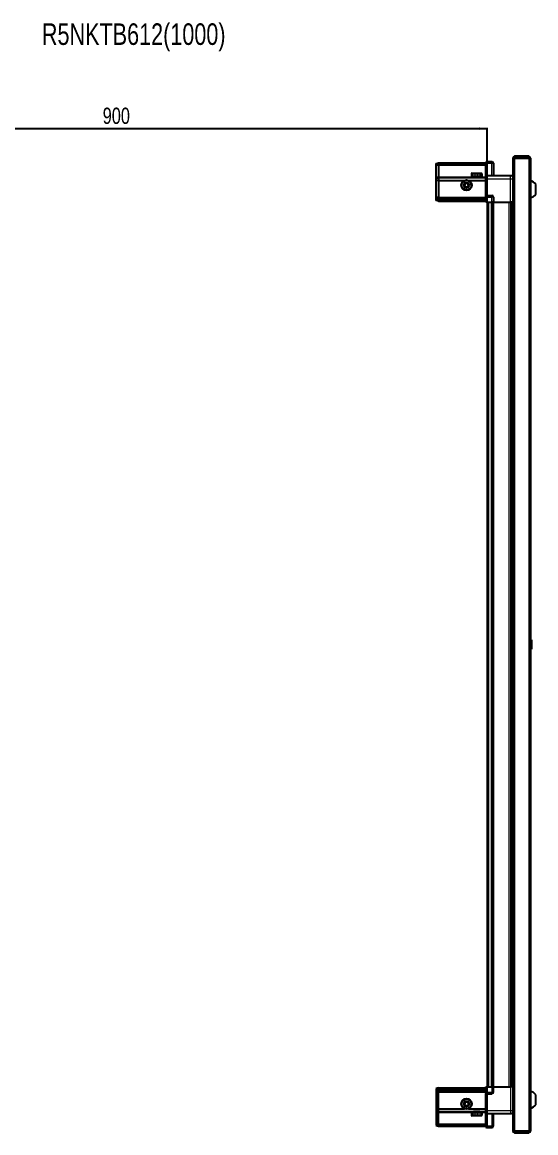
# Model space of a CAD drawing. Header units: millimetres. Extents: x 877 to 3513, y -624 to 1912.
# Drawn here: x 2091 to 2722, y 549 to 1912 of the extents above; entities that cross this region are included whole.
import ezdxf

# ---------------------------------------------------------------- set-up
doc = ezdxf.new("R2010")
doc.units = ezdxf.units.MM
doc.layers.add('FORMAT', color=7, linetype='Continuous')
doc.styles.add('SLDTEXTSTYLE0', font='TXT', dxfattribs={"width": 0.75})
doc.dimstyles.new('SLDDIMSTYLE0', dxfattribs={"dimtxt": 20, "dimasz": 10, "dimexe": 0, "dimexo": 0.0625, "dimgap": 5, "dimtad": 2, "dimdec": 1, "dimrnd": 1e-09, "dimzin": 12, "dimdsep": 46, "dimtxsty": 'SLDTEXTSTYLE0', "dimsah": 1, "dimcen": 0.09, "dimadec": 0, "dimazin": 3, "dimtfac": 1, "dimtofl": 0, "dimtmove": 0, "dimatfit": 3, "dimfxl": 0, "dimfrac": 2, "dimtolj": 1, "dimtzin": 12, "dimarcsym": 0})

# ---------------------------------------------------------------- blocks, each defined once
blk = doc.blocks.new('_D_5')
at = {"layer": 'FORMAT'}
for p, q in [((1762.2, 1691.2), (1762.2, 1782.7)), ((1762.2, 1781.7), (2662.2, 1781.7)), ((2662.2, 1691.2), (2662.2, 1782.7))]:
    blk.add_line(p, q, dxfattribs=at)
for points in [[(1762.2, 1781.7), (1772.2, 1780.1), (1772.2, 1783.2)], [(2662.2, 1781.7), (2652.2, 1783.2), (2652.2, 1780.1)]]:
    blk.add_solid(points, dxfattribs=at)
at = {"layer": 'FORMAT', "insert": (2190, 1807.4), "char_height": 20, "attachment_point": 1, "style": 'SLDTEXTSTYLE0'}
blk.add_mtext('900', dxfattribs=at)

msp = doc.modelspace()

# ---------------------------------------------------------------- linework, layer by layer
at = {"color": 7, "linetype": 'Continuous', "lineweight": 25}
for p, q in [((2694.05, 1745.56), (2694.05, 1733.16)), ((2695.55, 1745.56), (2695.55, 1733.16)), ((2696.05, 1732.66), (2696.05, 1745.56)), ((2696.05, 1745.56), (2713.45, 1745.56)), ((2713.45, 1747.66), (2696.15, 1747.66)), ((2713.45, 1746.16), (2696.15, 1746.16)), ((2713.45, 1746.16), (2713.45, 1747.66)), ((2713.45, 1745.56), (2715.55, 1745.56)), ((2715.55, 1745.56), (2715.55, 550.76)), ((2599.55, 1738.85), (2602.55, 1739.66)), ((2599.55, 1737), (2599.55, 1738.85)), ((2599.55, 1737), (2602.55, 1737.16)), ((2599.55, 1722.66), (2599.55, 1737)), ((2602.55, 1739.66), (2602.55, 1737.16)), ((2602.55, 1739.66), (2660.85, 1739.66)), ((2602.55, 1737.16), (2602.55, 1722.66)), ((2602.55, 1737.16), (2660.85, 1737.16)), ((2661.71, 1741.16), (2660.85, 1740.66)), ((2661.71, 1741.16), (2660.85, 1740.66)), ((2660.85, 1740.66), (2660.85, 1739.16)), ((2660.85, 1724.36), (2660.85, 1739.16)), ((2662.05, 1741.16), (2661.71, 1741.16)), ((2662.05, 1741.16), (2661.71, 1741.16)), ((2662.05, 1741.16), (2662.05, 1741.16)), ((2662.05, 1739.16), (2662.05, 1741.16)), ((2662.05, 1741.16), (2668.05, 1741.16)), ((2662.05, 1739.16), (2662.05, 1724.36)), ((2670.05, 1739.16), (2670.05, 1724.16)), ((2693.95, 1732.66), (2693.95, 563.66)), ((2693.95, 1732.66), (2696.05, 1732.66)), ((2694.05, 1733.16), (2695.55, 1733.16)), ((2599.55, 1720.85), (2599.55, 1722.66)), ((2599.55, 1720.85), (2602.55, 1721.66)), ((2599.55, 1717.83), (2599.55, 1720.85)), ((2602.55, 1722.66), (2602.55, 1721.66)), ((2602.55, 1721.66), (2602.55, 1718.16)), ((2602.55, 1721.66), (2660.85, 1721.66)), ((2643.05, 1726.06), (2643.05, 1723.16)), ((2643.05, 1723.16), (2643.09, 1723.16)), ((2643.21, 1723.66), (2643.09, 1723.66)), ((2643.09, 1723.66), (2643.09, 1723.16)), ((2643.09, 1723.16), (2643.21, 1723.16)), ((2643.21, 1723.66), (2643.21, 1723.16)), ((2643.21, 1723.16), (2643.62, 1723.16)), ((2643.96, 1723.66), (2643.62, 1723.66)), ((2643.62, 1723.66), (2643.62, 1723.16)), ((2643.62, 1723.16), (2643.96, 1723.16)), ((2643.85, 1726.86), (2655.25, 1726.86)), ((2643.96, 1723.66), (2643.96, 1723.16)), ((2643.96, 1723.16), (2644.73, 1723.16)), ((2645.25, 1723.66), (2644.73, 1723.66)), ((2644.73, 1723.66), (2644.73, 1723.16)), ((2644.73, 1723.16), (2645.25, 1723.16)), ((2645.15, 1723.16), (2645.15, 1723.06)), ((2645.15, 1723.06), (2653.95, 1723.06)), ((2645.25, 1723.66), (2645.25, 1723.16)), ((2645.25, 1723.16), (2646.31, 1723.16)), ((2645.55, 1722.66), (2646.24, 1722.18)), ((2645.55, 1722.66), (2653.55, 1722.66)), ((2646.24, 1722.18), (2645.55, 1721.69)), ((2645.55, 1721.69), (2645.55, 1721.66)), ((2645.55, 1721.69), (2653.55, 1721.69)), ((2646.24, 1722.18), (2652.86, 1722.18)), ((2646.97, 1723.66), (2646.31, 1723.66)), ((2646.31, 1723.66), (2646.31, 1723.16)), ((2646.31, 1723.16), (2646.97, 1723.16)), ((2646.97, 1723.66), (2646.97, 1723.16)), ((2646.97, 1723.16), (2648.21, 1723.16)), ((2648.94, 1723.66), (2648.21, 1723.66)), ((2648.21, 1723.66), (2648.21, 1723.16)), ((2648.21, 1723.16), (2648.64, 1723.16)), ((2648.64, 1723.66), (2648.64, 1723.16)), ((2648.94, 1723.66), (2648.94, 1723.16)), ((2648.94, 1723.16), (2650.24, 1723.16)), ((2650.97, 1723.66), (2650.24, 1723.66)), ((2650.24, 1723.66), (2650.24, 1723.16)), ((2650.51, 1723.66), (2650.51, 1723.16)), ((2650.51, 1723.16), (2650.97, 1723.16)), ((2650.97, 1723.66), (2650.97, 1723.16)), ((2650.97, 1723.16), (2652.2, 1723.16)), ((2652.86, 1723.66), (2652.2, 1723.66)), ((2652.2, 1723.66), (2652.2, 1723.16)), ((2652.2, 1723.16), (2652.86, 1723.16)), ((2652.86, 1723.66), (2652.86, 1723.16)), ((2652.86, 1723.16), (2653.91, 1723.16)), ((2652.86, 1722.18), (2653.55, 1722.66)), ((2653.55, 1721.69), (2652.86, 1722.18)), ((2653.55, 1721.66), (2653.55, 1721.69)), ((2654.43, 1723.66), (2653.91, 1723.66)), ((2653.91, 1723.66), (2653.91, 1723.16)), ((2653.91, 1723.16), (2654.43, 1723.16)), ((2653.95, 1723.06), (2653.95, 1723.16)), ((2654.43, 1723.66), (2654.43, 1723.16)), ((2654.43, 1723.16), (2655.18, 1723.16)), ((2655.52, 1723.66), (2655.18, 1723.66)), ((2655.18, 1723.66), (2655.18, 1723.16)), ((2655.18, 1723.16), (2655.52, 1723.16)), ((2655.52, 1723.66), (2655.52, 1723.16)), ((2655.52, 1723.16), (2655.91, 1723.16)), ((2656.02, 1723.66), (2655.91, 1723.66)), ((2655.91, 1723.66), (2655.91, 1723.16)), ((2655.91, 1723.16), (2656.02, 1723.16)), ((2656.02, 1723.66), (2656.02, 1723.16)), ((2656.02, 1723.16), (2656.05, 1723.16)), ((2656.05, 1723.16), (2656.05, 1726.06)), ((2660.85, 1724.16), (2660.85, 1724.36)), ((2662.05, 1724.16), (2660.85, 1724.16)), ((2660.85, 1720.16), (2660.85, 1724.16)), ((2660.85, 1699.86), (2660.85, 1720.16)), ((2662.05, 1724.36), (2662.05, 1724.16)), ((2662.05, 1724.16), (2662.05, 1720.16)), ((2662.05, 1724.16), (2691.05, 1724.16)), ((2662.05, 1720.16), (2662.05, 1699.86)), ((2602.55, 1718.16), (2599.55, 1717.83)), ((2599.55, 1697.66), (2599.55, 1717.83)), ((2602.55, 1718.16), (2602.55, 1697.66)), ((2602.55, 1718.16), (2634.55, 1718.16)), ((2639.55, 1718.16), (2660.85, 1718.16)), ((2722.15, 1701.16), (2722.15, 1713.16)), ((2599.55, 1695.85), (2599.55, 1697.66)), ((2602.55, 1696.66), (2599.55, 1695.85)), ((2599.55, 1695.11), (2599.55, 1695.85)), ((2602.55, 1695.66), (2599.55, 1695.11)), ((2599.55, 1694.61), (2599.55, 1695.11)), ((2599.55, 1693.46), (2599.55, 1694.61)), ((2602.55, 1694.16), (2599.55, 1694.61)), ((2602.55, 1692.66), (2599.55, 1693.46)), ((2602.55, 1697.66), (2602.55, 1696.66)), ((2602.55, 1696.66), (2602.55, 1695.66)), ((2602.55, 1696.66), (2660.85, 1696.66)), ((2602.55, 1695.66), (2660.85, 1695.66)), ((2602.55, 1695.66), (2602.55, 1694.16)), ((2602.55, 1694.16), (2660.85, 1694.16)), ((2602.55, 1694.16), (2602.55, 1692.66)), ((2602.55, 1692.66), (2660.85, 1692.66)), ((2660.85, 1699.66), (2660.85, 1699.86)), ((2662.05, 1699.66), (2660.85, 1699.66)), ((2660.85, 1699.66), (2660.85, 1698.98)), ((2660.85, 1691.16), (2660.85, 1698.98)), ((2661.71, 1691.16), (2660.85, 1691.16)), ((2661.71, 1697.66), (2661.71, 1691.16)), ((2662.05, 1691.16), (2661.71, 1691.16)), ((2662.05, 1699.86), (2662.05, 1699.66)), ((2662.05, 1697.66), (2662.05, 1699.66)), ((2662.05, 1697.66), (2662.05, 1699.66)), ((2662.05, 1699.66), (2668.05, 1699.66)), ((2662.05, 1697.66), (2662.05, 1691.16)), ((2662.05, 1691.16), (2668.05, 1691.16)), ((2662.2, 1691.16), (2662.2, 605.16)), ((2670.05, 1691.16), (2668.05, 1691.16)), ((2669.4, 1691.16), (2669.4, 605.16)), ((2670.05, 1697.66), (2670.05, 1691.16)), ((2670.05, 1691.16), (2691.05, 1691.16)), ((2692.07, 605.16), (2692.07, 1691.16)), ((2692.11, 605.16), (2692.11, 1691.16)), ((2693.9, 1691.16), (2693.9, 605.16)), ((2716.53, 1153.94), (2715.55, 1152.96)), ((2717.05, 1153.94), (2716.53, 1153.94)), ((2716.53, 1153.94), (2716.53, 1142.37)), ((2717.05, 1153.94), (2717.05, 1142.37)), ((2715.55, 1143.36), (2716.53, 1142.37)), ((2716.53, 1142.37), (2717.05, 1142.37)), ((2602.55, 603.66), (2599.55, 602.85)), ((2599.55, 602.85), (2599.55, 601.7)), ((2602.55, 602.16), (2599.55, 601.7)), ((2599.55, 601.7), (2599.55, 601.2)), ((2602.55, 600.66), (2599.55, 601.2)), ((2599.55, 601.2), (2599.55, 600.46)), ((2602.55, 599.66), (2599.55, 600.46)), ((2599.55, 600.46), (2599.55, 598.66)), ((2602.55, 602.16), (2602.55, 603.66)), ((2602.55, 603.66), (2660.85, 603.66)), ((2602.55, 600.66), (2602.55, 602.16)), ((2602.55, 602.16), (2660.85, 602.16)), ((2602.55, 600.66), (2660.85, 600.66)), ((2602.55, 599.66), (2602.55, 600.66)), ((2660.85, 597.34), (2660.85, 605.16)), ((2660.85, 605.16), (2661.71, 605.16)), ((2661.71, 605.16), (2661.71, 605.16)), ((2661.71, 605.16), (2661.71, 598.66)), ((2662.05, 605.16), (2661.71, 605.16)), ((2662.05, 605.16), (2662.05, 598.66)), ((2662.05, 605.16), (2662.05, 605.16)), ((2662.05, 605.16), (2662.05, 598.66)), ((2662.05, 605.16), (2668.05, 605.16)), ((2670.05, 605.16), (2668.05, 605.16)), ((2670.05, 598.66), (2670.05, 605.16)), ((2670.05, 605.16), (2691.05, 605.16)), ((2599.55, 598.66), (2599.55, 578.49)), ((2602.55, 599.66), (2660.85, 599.66)), ((2602.55, 598.66), (2602.55, 599.66)), ((2602.55, 578.16), (2602.55, 598.66)), ((2660.85, 597.34), (2660.85, 596.66)), ((2662.05, 596.66), (2660.85, 596.66)), ((2660.85, 596.46), (2660.85, 596.66)), ((2660.85, 576.16), (2660.85, 596.46)), ((2662.05, 596.66), (2662.05, 598.66)), ((2662.05, 596.66), (2662.05, 596.46)), ((2662.05, 596.66), (2668.05, 596.66)), ((2662.05, 596.46), (2662.05, 576.16)), ((2722.15, 583.16), (2722.15, 595.16)), ((2602.55, 578.16), (2599.55, 578.49)), ((2599.55, 578.49), (2599.55, 575.46)), ((2599.55, 575.46), (2602.55, 574.66)), ((2599.55, 575.46), (2599.55, 573.66)), ((2599.55, 573.66), (2599.55, 559.31)), ((2602.55, 578.16), (2634.55, 578.16)), ((2602.55, 574.66), (2602.55, 578.16)), ((2602.55, 574.66), (2660.85, 574.66)), ((2602.55, 573.66), (2602.55, 574.66)), ((2602.55, 559.16), (2602.55, 573.66)), ((2639.55, 578.16), (2660.85, 578.16)), ((2643.05, 573.16), (2643.05, 570.26)), ((2643.07, 573.16), (2643.05, 573.16)), ((2643.07, 572.66), (2643.07, 573.16)), ((2643.16, 573.16), (2643.07, 573.16)), ((2643.16, 572.66), (2643.16, 573.16)), ((2643.54, 573.16), (2643.16, 573.16)), ((2643.54, 572.66), (2643.54, 573.16)), ((2643.86, 573.16), (2643.54, 573.16)), ((2643.86, 572.66), (2643.86, 573.16)), ((2644.59, 573.16), (2643.86, 573.16)), ((2644.59, 572.66), (2644.59, 573.16)), ((2645.1, 573.16), (2644.59, 573.16)), ((2645.1, 572.66), (2645.1, 573.16)), ((2646.14, 573.16), (2645.1, 573.16)), ((2645.15, 573.26), (2645.15, 573.16)), ((2653.95, 573.26), (2645.15, 573.26)), ((2645.55, 574.66), (2645.55, 574.63)), ((2645.55, 574.63), (2646.24, 574.14)), ((2653.55, 574.63), (2645.55, 574.63)), ((2646.24, 574.14), (2645.55, 573.66)), ((2653.55, 573.66), (2645.55, 573.66)), ((2646.14, 572.66), (2646.14, 573.16)), ((2646.79, 573.16), (2646.14, 573.16)), ((2652.86, 574.14), (2646.24, 574.14)), ((2646.79, 572.66), (2646.79, 573.16)), ((2648.01, 573.16), (2646.79, 573.16)), ((2648.01, 572.66), (2648.01, 573.16)), ((2648.51, 573.16), (2648.01, 573.16)), ((2648.51, 572.66), (2648.51, 573.16)), ((2648.74, 572.66), (2648.74, 573.16)), ((2650.04, 573.16), (2648.74, 573.16)), ((2650.04, 572.66), (2650.04, 573.16)), ((2650.38, 572.66), (2650.38, 573.16)), ((2650.77, 573.16), (2650.38, 573.16)), ((2650.77, 572.66), (2650.77, 573.16)), ((2652.02, 573.16), (2650.77, 573.16)), ((2652.02, 572.66), (2652.02, 573.16)), ((2652.69, 573.16), (2652.02, 573.16)), ((2652.69, 572.66), (2652.69, 573.16)), ((2653.76, 573.16), (2652.69, 573.16)), ((2652.86, 574.14), (2653.55, 574.63)), ((2653.55, 573.66), (2652.86, 574.14)), ((2653.55, 574.63), (2653.55, 574.66)), ((2653.76, 572.66), (2653.76, 573.16)), ((2654.29, 573.16), (2653.76, 573.16)), ((2653.95, 573.16), (2653.95, 573.26)), ((2654.29, 572.66), (2654.29, 573.16)), ((2655.08, 573.16), (2654.29, 573.16)), ((2655.08, 572.66), (2655.08, 573.16)), ((2655.43, 573.16), (2655.08, 573.16)), ((2655.43, 572.66), (2655.43, 573.16)), ((2655.86, 573.16), (2655.43, 573.16)), ((2655.86, 572.66), (2655.86, 573.16)), ((2656, 573.16), (2655.86, 573.16)), ((2656, 572.66), (2656, 573.16)), ((2656.05, 573.16), (2656, 573.16)), ((2656.05, 570.26), (2656.05, 573.16)), ((2660.85, 572.16), (2660.85, 576.16)), ((2662.05, 576.16), (2662.05, 572.16)), ((2599.55, 559.31), (2602.55, 559.16)), ((2599.55, 559.31), (2599.55, 557.46)), ((2602.55, 559.16), (2660.85, 559.16)), ((2602.55, 556.66), (2602.55, 559.16)), ((2643.07, 572.66), (2643.16, 572.66)), ((2643.54, 572.66), (2643.86, 572.66)), ((2655.25, 569.46), (2643.85, 569.46)), ((2644.59, 572.66), (2645.1, 572.66)), ((2646.14, 572.66), (2646.79, 572.66)), ((2648.01, 572.66), (2648.74, 572.66)), ((2650.04, 572.66), (2650.77, 572.66)), ((2652.02, 572.66), (2652.69, 572.66)), ((2653.76, 572.66), (2654.29, 572.66)), ((2655.08, 572.66), (2655.43, 572.66)), ((2655.86, 572.66), (2656, 572.66)), ((2662.05, 572.16), (2660.85, 572.16)), ((2660.85, 571.96), (2660.85, 572.16)), ((2660.85, 557.16), (2660.85, 571.96)), ((2662.05, 572.16), (2662.05, 571.96)), ((2662.05, 572.16), (2691.05, 572.16)), ((2662.05, 571.96), (2662.05, 557.16)), ((2662.05, 571.96), (2662.05, 557.16)), ((2670.05, 557.16), (2670.05, 572.16)), ((2696.05, 563.66), (2693.95, 563.66)), ((2694.05, 563.16), (2695.55, 563.16)), ((2694.05, 563.16), (2694.05, 550.76)), ((2695.55, 563.16), (2695.55, 550.76)), ((2696.05, 550.76), (2696.05, 563.66)), ((2599.55, 557.46), (2602.55, 556.66)), ((2602.55, 556.66), (2660.85, 556.66)), ((2660.85, 557.16), (2660.85, 555.66)), ((2660.85, 555.66), (2661.71, 555.16)), ((2662.05, 555.16), (2661.71, 555.16)), ((2662.05, 555.16), (2662.05, 557.16)), ((2662.05, 555.16), (2668.05, 555.16)), ((2713.45, 550.76), (2696.05, 550.76)), ((2696.15, 550.16), (2713.45, 550.16)), ((2696.15, 548.66), (2713.45, 548.66)), ((2715.55, 550.76), (2713.45, 550.76)), ((2713.45, 550.16), (2713.45, 548.66))]:
    msp.add_line(p, q, dxfattribs=at)
at = {"color": 8, "linetype": 'Continuous', "lineweight": 18}
for p, q in [((2695.55, 1745.56), (2694.05, 1745.56)), ((2696.15, 1746.16), (2696.15, 1747.66)), ((2713.45, 1745.56), (2713.45, 550.76)), ((2662.05, 1739.16), (2660.85, 1739.16)), ((2662.05, 1739.16), (2668.05, 1739.16)), ((2668.05, 1739.16), (2668.05, 1741.16)), ((2668.05, 1724.16), (2668.05, 1739.16)), ((2668.05, 1739.16), (2670.05, 1739.16)), ((2696.05, 1732.66), (2696.05, 563.66)), ((2599.55, 1722.66), (2602.55, 1722.66)), ((2602.55, 1722.66), (2645.55, 1722.66)), ((2643.05, 1726.06), (2656.05, 1726.06)), ((2653.55, 1722.66), (2660.85, 1722.66)), ((2660.85, 1724.36), (2662.05, 1724.36)), ((2662.05, 1720.16), (2660.85, 1720.16)), ((2662.05, 1720.16), (2691.05, 1720.16)), ((2691.05, 1691.16), (2691.05, 1720.16)), ((2602.55, 1697.66), (2599.55, 1697.66)), ((2602.55, 1697.66), (2660.85, 1697.66)), ((2660.85, 1699.86), (2662.05, 1699.86)), ((2662.05, 1697.66), (2661.71, 1697.66)), ((2662.05, 1697.66), (2668.05, 1697.66)), ((2664.2, 1691.16), (2664.2, 605.16)), ((2667.4, 1691.16), (2667.4, 605.16)), ((2668.05, 1697.66), (2668.05, 1699.66)), ((2668.05, 1691.16), (2668.05, 1697.66)), ((2670.05, 1697.66), (2668.05, 1697.66)), ((2670.05, 1691.16), (2670.05, 605.16)), ((2689.45, 605.16), (2689.45, 1691.16)), ((2690.86, 1691.16), (2690.86, 605.16)), ((2693.31, 605.16), (2693.31, 1691.16)), ((2662.05, 605.16), (2661.71, 605.16)), ((2668.05, 605.16), (2668.05, 598.66)), ((2691.05, 605.16), (2691.05, 576.16)), ((2602.55, 598.66), (2599.55, 598.66)), ((2602.55, 598.66), (2660.85, 598.66)), ((2662.05, 596.46), (2660.85, 596.46)), ((2662.05, 598.66), (2661.71, 598.66)), ((2662.05, 598.66), (2668.05, 598.66)), ((2670.05, 598.66), (2668.05, 598.66)), ((2668.05, 598.66), (2668.05, 596.66)), ((2599.55, 573.66), (2602.55, 573.66)), ((2602.55, 573.66), (2645.55, 573.66)), ((2653.55, 573.66), (2660.85, 573.66)), ((2662.05, 576.16), (2660.85, 576.16)), ((2662.05, 576.16), (2691.05, 576.16)), ((2656.05, 570.26), (2643.05, 570.26)), ((2662.05, 571.96), (2660.85, 571.96)), ((2668.05, 572.16), (2668.05, 557.16)), ((2662.05, 557.16), (2660.85, 557.16)), ((2662.05, 557.16), (2668.05, 557.16)), ((2668.05, 557.16), (2670.05, 557.16)), ((2668.05, 557.16), (2668.05, 555.16)), ((2695.55, 550.76), (2694.05, 550.76)), ((2696.15, 550.16), (2696.15, 548.66))]:
    msp.add_line(p, q, dxfattribs=at)
at = {"color": 7, "linetype": 'Continuous', "lineweight": 25}
for centre, radius in [((2637.05, 1712.16), 6.5), ((2637.05, 1712.16), 3.46), ((2637.05, 584.16), 6.5), ((2637.05, 584.16), 3.46)]:
    msp.add_circle(centre, radius, dxfattribs=at)
at = {"color": 8, "linetype": 'Continuous', "lineweight": 18}
for centre in [(2637.05, 1712.16), (2637.05, 584.16)]:
    msp.add_circle(centre, 5.7, dxfattribs=at)
at = {"color": 7, "linetype": 'Continuous', "lineweight": 25}
for centre, radius, start, end in [((2696.15, 1745.56), 2.1, 90, 180), ((2696.15, 1745.56), 0.6, 90, 180), ((2713.45, 1745.56), 2.1, 0, 90), ((2713.45, 1745.56), 0.6, 0, 90), ((2668.05, 1739.16), 2, 360, 90), ((2643.85, 1726.06), 0.8, 90, 180), ((2645.15, 1722.66), 0.4, 0, 90), ((2653.95, 1722.66), 0.4, 90, 180), ((2655.25, 1726.06), 0.8, 0, 90), ((2637.05, 1712.16), 2.5, 120.74103, 180.74103), ((2637.05, 1712.16), 2.5, 180.74103, 240.74103), ((2637.05, 1712.16), 2.5, 60.74103, 120.74103), ((2637.05, 1712.16), 2.5, 240.74103, 300.74103), ((2637.05, 1712.16), 2.5, 0.74103, 60.74103), ((2637.05, 1712.16), 2.5, 300.74103, 0.74103), ((2712.52, 1706.13), 11.91, 36.1266, 75.29965), ((2668.05, 1697.66), 2, 0, 90), ((2712.52, 1708.18), 11.91, 284.70035, 323.8734), ((2637.05, 584.16), 2.5, 95.91157, 155.91157), ((2637.05, 584.16), 2.5, 35.91157, 95.91157), ((2668.05, 598.66), 2, 270, 0), ((2712.52, 588.13), 11.91, 36.1266, 75.29965), ((2637.05, 584.16), 2.5, 155.91157, 215.91157), ((2637.05, 584.16), 2.5, 215.91157, 275.91157), ((2637.05, 584.16), 2.5, 275.91157, 335.91157), ((2637.05, 584.16), 2.5, 335.91157, 35.91157), ((2645.15, 573.66), 0.4, 270, 0), ((2653.95, 573.66), 0.4, 180, 270), ((2712.52, 590.18), 11.91, 284.70035, 323.8734), ((2643.85, 570.26), 0.8, 180, 270), ((2655.25, 570.26), 0.8, 270, 0), ((2668.05, 557.16), 2, 270, 0), ((2696.15, 550.76), 2.1, 180, 270), ((2696.15, 550.76), 0.6, 180, 270), ((2713.45, 550.76), 2.1, 270, 0), ((2713.45, 550.76), 0.6, 270, 0)]:
    msp.add_arc(centre, radius, start, end, dxfattribs=at)
for centre, start_param, end_param in [((2658.25, 1697.66), 0, 0.7227342), ((2658.25, 598.66), 5.5604511, 6.2831853)]:
    msp.add_ellipse(centre, major_axis=(3.46, 0), ratio=0.5773503, start_param=start_param, end_param=end_param, dxfattribs=at)
for points, knots in [([(2691.05, 1724.16), (2691.49, 1724.11), (2692.17, 1724.04), (2692.98, 1723.6), (2693.53, 1723.17), (2693.81, 1722.79), (2693.95, 1722.61)], [0, 0, 0, 0, 0.3842982, 0.5911726, 0.8024372, 1, 1, 1, 1]), ([(2634.53, 1713.57), (2634.97, 1713.83), (2635.8, 1714.33), (2636.63, 1714.82), (2637.01, 1715.05)], [0, 0, 0, 0, 0.5346859, 1, 1, 1, 1]), ([(2634.57, 1710.68), (2634.57, 1710.81), (2634.56, 1711.41), (2634.54, 1712.4), (2634.53, 1713.22), (2634.53, 1713.57)], [0, 0, 0, 0, 0.1331247, 0.6370994, 1, 1, 1, 1]), ([(2637.09, 1709.27), (2636.64, 1709.52), (2635.79, 1710), (2634.96, 1710.46), (2634.57, 1710.68)], [0, 0, 0, 0, 0.5346859, 1, 1, 1, 1]), ([(2637.01, 1715.05), (2637.46, 1714.79), (2638.3, 1714.32), (2639.14, 1713.85), (2639.53, 1713.63)], [0, 0, 0, 0, 0.5346859, 1, 1, 1, 1]), ([(2639.57, 1710.75), (2639.12, 1710.48), (2638.29, 1709.99), (2637.47, 1709.5), (2637.09, 1709.27)], [0, 0, 0, 0, 0.5346859, 1, 1, 1, 1]), ([(2639.53, 1713.63), (2639.53, 1713.29), (2639.54, 1712.47), (2639.56, 1711.47), (2639.57, 1710.87), (2639.57, 1710.75)], [0, 0, 0, 0, 0.3629006, 0.8668753, 1, 1, 1, 1]), ([(2693.9, 1691.16), (2693.86, 1691.16), (2693.64, 1691.16), (2692.92, 1691.16), (2691.96, 1691.16), (2691.31, 1691.16), (2691.05, 1691.16)], [0, 0, 0, 0, 0.0717073, 0.4209791, 0.7702508, 1, 1, 1, 1]), ([(2693.9, 605.16), (2693.86, 605.16), (2693.64, 605.16), (2692.92, 605.16), (2691.96, 605.16), (2691.31, 605.16), (2691.05, 605.16)], [0, 0, 0, 0, 0.0717073, 0.4209791, 0.7702508, 1, 1, 1, 1]), ([(2634.18, 583.86), (2634.39, 584.33), (2634.78, 585.21), (2635.17, 586.09), (2635.36, 586.5)], [0, 0, 0, 0, 0.5346859, 1, 1, 1, 1]), ([(2635.36, 586.5), (2635.7, 586.53), (2636.52, 586.62), (2637.51, 586.72), (2638.1, 586.78), (2638.23, 586.79)], [0, 0, 0, 0, 0.3629006, 0.8668753, 1, 1, 1, 1]), ([(2638.23, 586.79), (2638.53, 586.38), (2639.09, 585.6), (2639.66, 584.82), (2639.92, 584.46)], [0, 0, 0, 0, 0.5346859, 1, 1, 1, 1]), ([(2635.87, 581.52), (2635.57, 581.94), (2635, 582.72), (2634.44, 583.5), (2634.18, 583.86)], [0, 0, 0, 0, 0.53468586, 1, 1, 1, 1]), ([(2638.74, 581.82), (2638.62, 581.81), (2638.02, 581.75), (2637.03, 581.64), (2636.21, 581.56), (2635.87, 581.52)], [0, 0, 0, 0, 0.13312467, 0.63709944, 1, 1, 1, 1]), ([(2639.92, 584.46), (2639.71, 583.99), (2639.32, 583.1), (2638.92, 582.23), (2638.74, 581.82)], [0, 0, 0, 0, 0.5346859, 1, 1, 1, 1]), ([(2691.05, 572.16), (2691.49, 572.21), (2692.17, 572.28), (2692.98, 572.71), (2693.53, 573.15), (2693.81, 573.53), (2693.95, 573.71)], [0, 0, 0, 0, 0.3842982, 0.5911726, 0.8024372, 1, 1, 1, 1])]:
    msp.add_open_spline(points, degree=3, knots=knots, dxfattribs=at)
at = {"color": 8, "linetype": 'Continuous', "lineweight": 18}
for points in [[(2691.05, 1720.16), (2691.05, 1720.68), (2691.05, 1721.73), (2691.05, 1723.05), (2691.05, 1723.98), (2691.05, 1724.1), (2691.05, 1724.16)], [(2691.05, 576.16), (2691.05, 575.63), (2691.05, 574.59), (2691.05, 573.26), (2691.05, 572.34), (2691.05, 572.22), (2691.05, 572.16)]]:
    msp.add_open_spline(points, degree=3, dxfattribs=at)
for points in [[(2691.05, 1720.16), (2691.49, 1720.16), (2692.17, 1720.16), (2692.98, 1720.16), (2693.53, 1720.16), (2693.81, 1720.16), (2693.95, 1720.16)], [(2691.05, 576.16), (2691.49, 576.16), (2692.17, 576.16), (2692.98, 576.16), (2693.53, 576.16), (2693.81, 576.16), (2693.95, 576.16)]]:
    msp.add_open_spline(points, degree=3, knots=[0, 0, 0, 0, 0.3842982, 0.5911726, 0.8024372, 1, 1, 1, 1], dxfattribs=at)

# ---------------------------------------------------------------- texts
at = {"layer": 'FORMAT', "insert": (2115.27, 1910.91), "char_height": 26.4583, "attachment_point": 1, "style": 'SLDTEXTSTYLE0'}
msp.add_mtext('R5NKTB612(1000)', dxfattribs=at)

# ---------------------------------------------------------------- dimensions: what is measured, and where the dimension line sits
at = {"layer": 'FORMAT'}
dim = msp.add_linear_dim(base=(2662.2, 1781.66), p1=(1762.2, 1691.16), p2=(2662.2, 1691.16), angle=0, dimstyle='SLDDIMSTYLE0', dxfattribs=at)
dim.commit()
dim.dimension.update_dxf_attribs({"geometry": '_D_5', "text_midpoint": (2212.2, 1781.66), "dimtype": 160})

doc.saveas('drawing.dxf')
